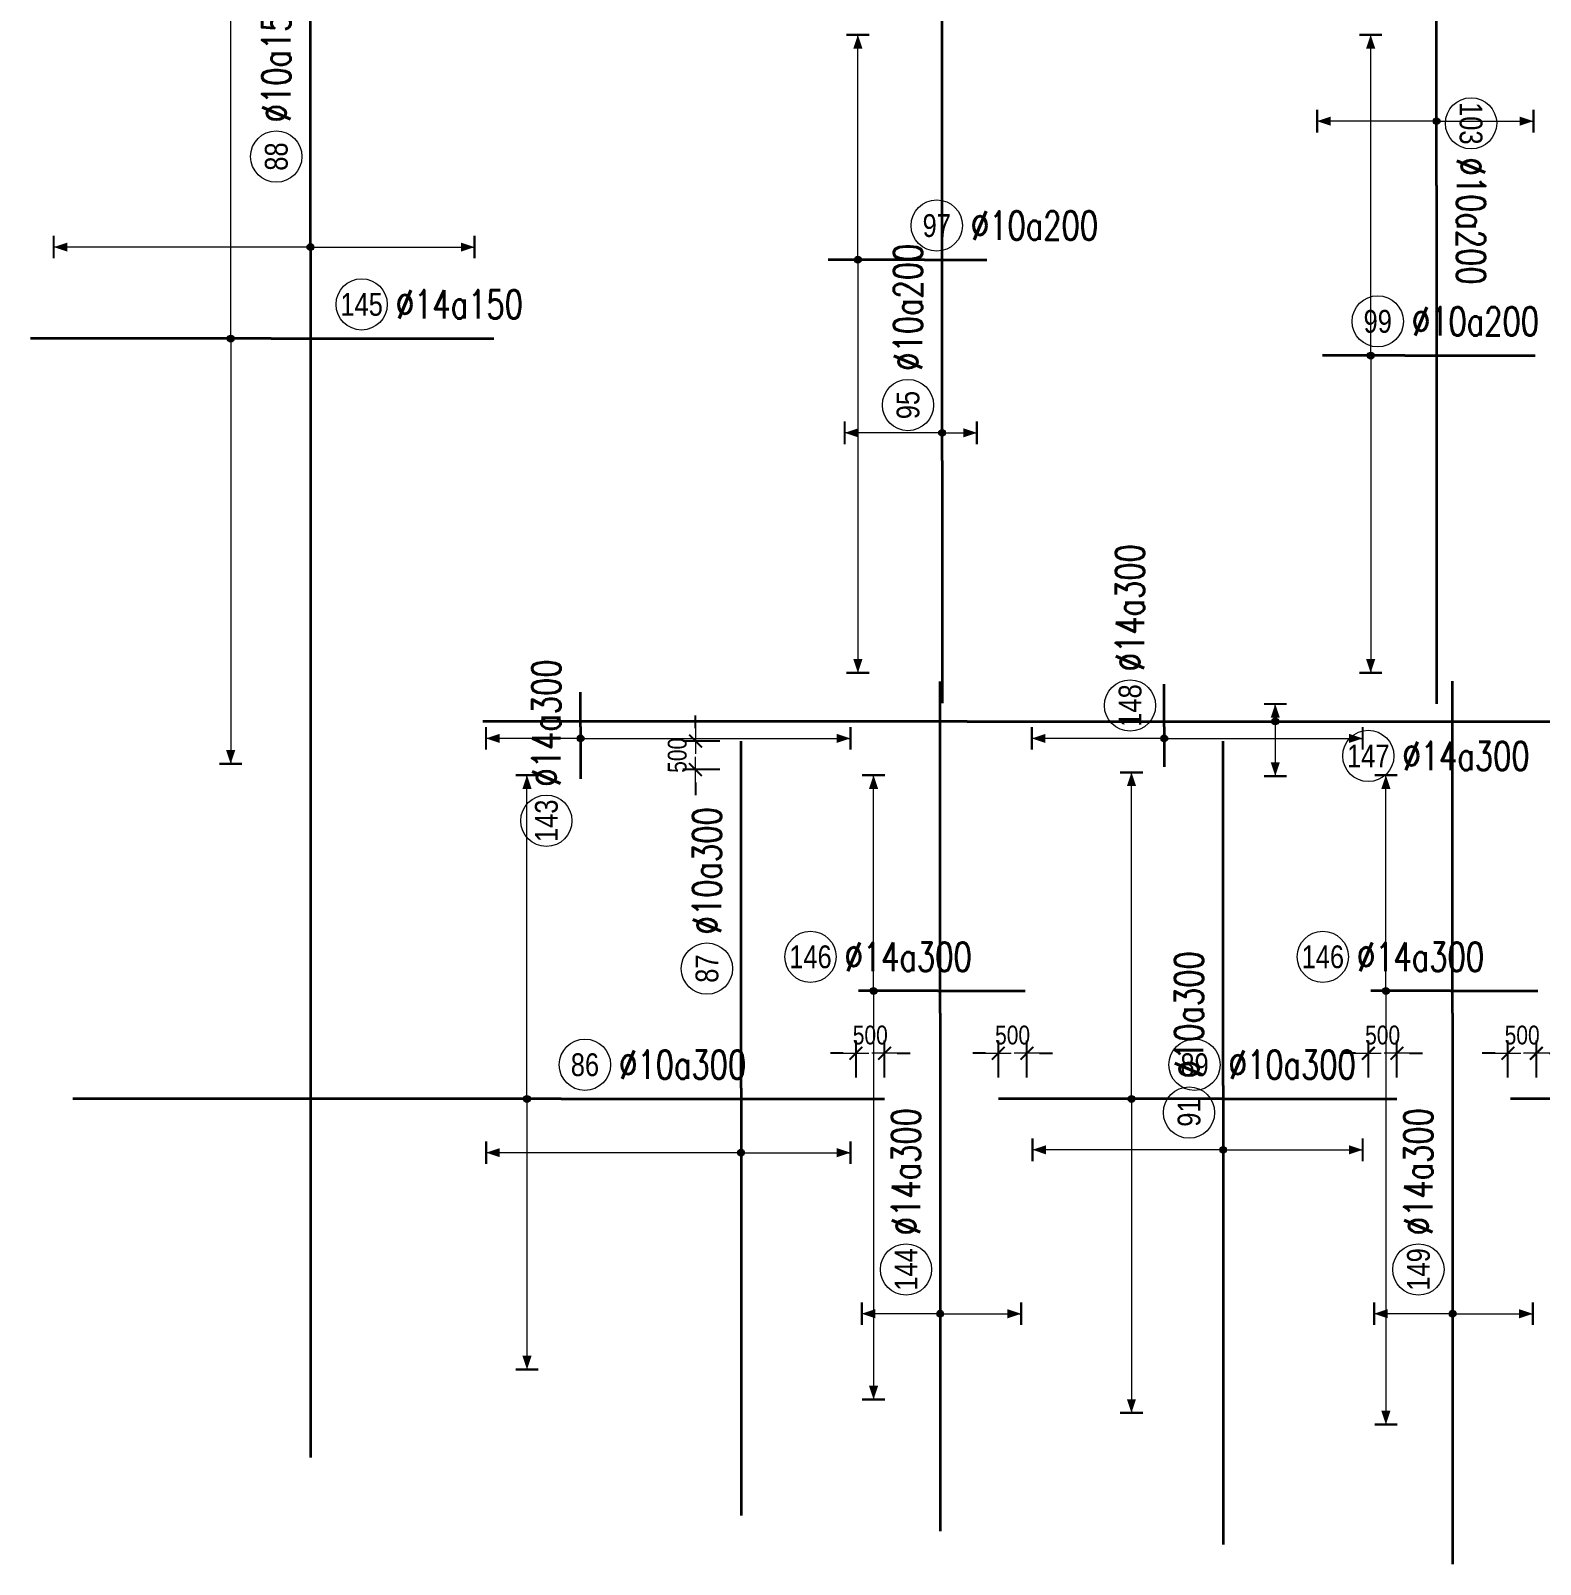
# Model space of a CAD drawing. Header units: millimetres. Extents: x -24156 to 1128921, y -12387 to 212709.
# Drawn here: x 279702 to 306220, y 36743 to 63675 of the extents above; entities that cross this region are included whole.
import ezdxf
from ezdxf.enums import TextEntityAlignment as Align

# ---------------------------------------------------------------- set-up
doc = ezdxf.new("R2010")
doc.units = ezdxf.units.MM
doc.header["$MEASUREMENT"] = 0
doc.header["$PDMODE"] = 3
for name, color, linetype, lineweight in [('NDC_S_DIM', 1, 'Continuous', 9), ('NDC_S_REBAR', 4, 'Continuous', 35), ('NDC_S_VN TEXT', 7, 'Continuous', 20)]:
    doc.layers.add(name, color=color, linetype=linetype, lineweight=lineweight)
doc.styles.add('ARIAL', font='arial.ttf', dxfattribs={"width": 0.8})
doc.styles.add('NDC_ROMANS', font='romans.shx', dxfattribs={"width": 0.8})
doc.dimstyles.new('NDC_dim_150', dxfattribs={"dimscale": 150, "dimtxt": 2.2, "dimasz": 1.5, "dimexe": 1.5, "dimexo": 2.5, "dimgap": 1, "dimtad": 1, "dimdec": 0, "dimzin": 0, "dimdsep": 46, "dimtxsty": 'ARIAL', "dimblk": 'DIMMARK', "dimcen": 0.09, "dimdle": 1.2, "dimclrd": 1, "dimclre": 1, "dimclrt": 3, "dimadec": 0, "dimazin": 0, "dimtfac": 1, "dimtdec": 0, "dimtix": 1, "dimtofl": 0, "dimtmove": 0, "dimatfit": 3, "dimfxl": 4, "dimfxlon": 1, "dimtolj": 1, "dimtzin": 0, "dimarcsym": 0})

# ---------------------------------------------------------------- blocks, each defined once
blk = doc.blocks.new('DIMMARK')
at = {"layer": 'NDC_S_DIM', "color": 1}
blk.add_line((-1.5, 0), (1, 0), dxfattribs=at)
at = {"layer": 'NDC_S_DIM', "color": 2, "const_width": 0.15}
blk.add_lwpolyline([(-0.5, -0.5), (0.5, 0.5)], dxfattribs=at)
blk = doc.blocks.new('*D434')
at = {"layer": 'Defpoints', "color": 0, "transparency": 16777216}
for p in [(306151, 45718), (305651, 44917), (306151, 44917)]:
    blk.add_point(p, dxfattribs=at)
at = {"layer": 'NDC_S_DIM', "color": 1, "lineweight": -2, "transparency": 16777216}
for p, q in [((305651, 45292), (305651, 45943)), ((306151, 45292), (306151, 45943)), ((305426, 45718), (305201, 45718)), ((306376, 45718), (306601, 45718))]:
    blk.add_line(p, q, dxfattribs=at)
at = {"layer": 'NDC_S_DIM', "color": 1, "lineweight": -2, "transparency": 16777216, "xscale": 225, "yscale": 225, "zscale": 225}
blk.add_blockref('DIMMARK', (305651, 45718), dxfattribs=at)
at = {"layer": 'NDC_S_DIM', "color": 1, "lineweight": -2, "transparency": 16777216, "xscale": 225, "yscale": 225, "zscale": 225, "rotation": 180}
blk.add_blockref('DIMMARK', (306151, 45718), dxfattribs=at)
at = {"layer": 'NDC_S_DIM', "color": 3, "transparency": 16777216, "insert": (305901, 46036), "char_height": 330, "attachment_point": 5, "style": 'ARIAL'}
blk.add_mtext('\\A1;500', dxfattribs=at)
blk = doc.blocks.new('*D435')
at = {"layer": 'Defpoints', "color": 0, "transparency": 16777216}
for p in [(303200, 45718), (303200, 44917), (303700, 44917)]:
    blk.add_point(p, dxfattribs=at)
at = {"layer": 'NDC_S_DIM', "color": 1, "lineweight": -2, "transparency": 16777216}
for p, q in [((303200, 45292), (303200, 45943)), ((303700, 45292), (303700, 45943)), ((302975, 45718), (302750, 45718)), ((303925, 45718), (304150, 45718))]:
    blk.add_line(p, q, dxfattribs=at)
at = {"layer": 'NDC_S_DIM', "color": 1, "lineweight": -2, "transparency": 16777216, "xscale": 225, "yscale": 225, "zscale": 225}
blk.add_blockref('DIMMARK', (303200, 45718), dxfattribs=at)
at = {"layer": 'NDC_S_DIM', "color": 1, "lineweight": -2, "transparency": 16777216, "xscale": 225, "yscale": 225, "zscale": 225, "rotation": 180}
blk.add_blockref('DIMMARK', (303700, 45718), dxfattribs=at)
at = {"layer": 'NDC_S_DIM', "color": 3, "transparency": 16777216, "insert": (303450, 46036), "char_height": 330, "attachment_point": 5, "style": 'ARIAL'}
blk.add_mtext('\\A1;500', dxfattribs=at)
blk = doc.blocks.new('*D436')
at = {"layer": 'Defpoints', "color": 0, "transparency": 16777216}
for p in [(297200, 45718), (296700, 44917), (297200, 44917)]:
    blk.add_point(p, dxfattribs=at)
at = {"layer": 'NDC_S_DIM', "color": 1, "lineweight": -2, "transparency": 16777216}
for p, q in [((296700, 45292), (296700, 45943)), ((297200, 45292), (297200, 45943)), ((296475, 45718), (296250, 45718)), ((297425, 45718), (297650, 45718))]:
    blk.add_line(p, q, dxfattribs=at)
at = {"layer": 'NDC_S_DIM', "color": 1, "lineweight": -2, "transparency": 16777216, "xscale": 225, "yscale": 225, "zscale": 225}
blk.add_blockref('DIMMARK', (296700, 45718), dxfattribs=at)
at = {"layer": 'NDC_S_DIM', "color": 1, "lineweight": -2, "transparency": 16777216, "xscale": 225, "yscale": 225, "zscale": 225, "rotation": 180}
blk.add_blockref('DIMMARK', (297200, 45718), dxfattribs=at)
at = {"layer": 'NDC_S_DIM', "color": 3, "transparency": 16777216, "insert": (296950, 46036), "char_height": 330, "attachment_point": 5, "style": 'ARIAL'}
blk.add_mtext('\\A1;500', dxfattribs=at)
blk = doc.blocks.new('*D437')
at = {"layer": 'Defpoints', "color": 0, "transparency": 16777216}
for p in [(294200, 45718), (294200, 44917), (294700, 44917)]:
    blk.add_point(p, dxfattribs=at)
at = {"layer": 'NDC_S_DIM', "color": 1, "lineweight": -2, "transparency": 16777216}
for p, q in [((294200, 45292), (294200, 45943)), ((294700, 45292), (294700, 45943)), ((293975, 45718), (293750, 45718)), ((294925, 45718), (295150, 45718))]:
    blk.add_line(p, q, dxfattribs=at)
at = {"layer": 'NDC_S_DIM', "color": 1, "lineweight": -2, "transparency": 16777216, "xscale": 225, "yscale": 225, "zscale": 225}
blk.add_blockref('DIMMARK', (294200, 45718), dxfattribs=at)
at = {"layer": 'NDC_S_DIM', "color": 1, "lineweight": -2, "transparency": 16777216, "xscale": 225, "yscale": 225, "zscale": 225, "rotation": 180}
blk.add_blockref('DIMMARK', (294700, 45718), dxfattribs=at)
at = {"layer": 'NDC_S_DIM', "color": 3, "transparency": 16777216, "insert": (294450, 46036), "char_height": 330, "attachment_point": 5, "style": 'ARIAL'}
blk.add_mtext('\\A1;500', dxfattribs=at)
blk = doc.blocks.new('*D442')
at = {"layer": 'Defpoints', "color": 0, "transparency": 16777216}
for p in [(292181, 51200), (291380, 50700), (292181, 50700)]:
    blk.add_point(p, dxfattribs=at)
at = {"layer": 'NDC_S_DIM', "color": 1, "lineweight": -2, "transparency": 16777216}
for p, q in [((291380, 51425), (291380, 51650)), ((291806, 51200), (291155, 51200)), ((291806, 50700), (291155, 50700)), ((291380, 50475), (291380, 50250))]:
    blk.add_line(p, q, dxfattribs=at)
at = {"layer": 'NDC_S_DIM', "color": 1, "lineweight": -2, "transparency": 16777216, "xscale": 225, "yscale": 225, "zscale": 225}
for p, rotation in [((291380, 51200), 270), ((291380, 50700), 90)]:
    blk.add_blockref('DIMMARK', p, dxfattribs=dict(at, rotation=rotation))
at = {"layer": 'NDC_S_DIM', "color": 3, "transparency": 16777216, "insert": (291061, 50950), "char_height": 330, "attachment_point": 5, "rotation": 90, "style": 'ARIAL'}
blk.add_mtext('\\A1;500', dxfattribs=at)
blk = doc.blocks.new('*U491')
h = blk.add_hatch(color=6)
edge = h.paths.add_edge_path()
edge.add_arc((-2.99, 0), 0.3, 0, 360)
at = {"layer": 'NDC_S_DIM', "color": 8}
for q in [(-2.99, 28.42), (-2.99, -23.75)]:
    blk.add_line((-2.99, 0), q, dxfattribs=at)
for points in [[(-3.99, 28.42, 0.2, 0.2, 0), (-1.99, 28.42, 0, 0, 0)], [(-3.99, -23.75, 0.2, 0.2, 0), (-1.99, -23.75, 0, 0, 0)]]:
    blk.add_lwpolyline(points, format="xyseb", dxfattribs=at)
at = {"layer": 'NDC_S_DIM'}
blk.add_circle((2.1, 3), 2.25, dxfattribs=at)
at = {"layer": 'NDC_S_DIM', "color": 6}
blk.add_circle((-2.99, 0), 0.3, dxfattribs=at)
at = {"layer": 'NDC_S_DIM', "color": 8}
for points in [[(-3.39, 27.22), (-2.99, 28.42), (-2.59, 27.22)], [(-3.39, -22.55), (-2.99, -23.75), (-2.59, -22.55)]]:
    blk.add_solid(points, dxfattribs=at)
at = {"layer": 'NDC_S_REBAR'}
for p, q in [((0, 0), (-42.89, 0)), ((-42.89, 0), (-42.89, 0)), ((0, 0), (28.41, 0)), ((28.41, 0), (28.41, 0)), ((28.41, 0), (28.41, 0)), ((-42.89, 0), (-42.89, 0))]:
    blk.add_line(p, q, dxfattribs=at)
at = {"layer": 'NDC_S_VN TEXT', "color": 3, "style": 'NDC_ROMANS', "width": 0.75}
blk.add_attdef('DKT', (5.1, 1.75), '', height=2.5, dxfattribs=at)
at = {"layer": 'NDC_S_VN TEXT', "style": 'ARIAL', "width": 0.8}
blk.add_attdef('KHT', text='', height=2, dxfattribs=at).set_placement((2.1, 3), align=Align.MIDDLE_CENTER)
blk = doc.blocks.new('*U490')
h = blk.add_hatch(color=6)
edge = h.paths.add_edge_path()
edge.add_arc((-7.93, 0), 0.3, 0, 360)
at = {"layer": 'NDC_S_DIM', "color": 8}
for q in [(-7.93, 28.67), (-7.93, -27.57)]:
    blk.add_line((-7.93, 0), q, dxfattribs=at)
for points in [[(-8.93, 28.67, 0.2, 0.2, 0), (-6.93, 28.67, 0, 0, 0)], [(-8.93, -27.57, 0.2, 0.2, 0), (-6.93, -27.57, 0, 0, 0)]]:
    blk.add_lwpolyline(points, format="xyseb", dxfattribs=at)
at = {"layer": 'NDC_S_DIM'}
blk.add_circle((-2.39, 3), 2.25, dxfattribs=at)
at = {"layer": 'NDC_S_DIM', "color": 6}
blk.add_circle((-7.93, 0), 0.3, dxfattribs=at)
at = {"layer": 'NDC_S_DIM', "color": 8}
for points in [[(-8.33, 27.47), (-7.93, 28.67), (-7.53, 27.47)], [(-8.33, -26.37), (-7.93, -27.57), (-7.53, -26.37)]]:
    blk.add_solid(points, dxfattribs=at)
at = {"layer": 'NDC_S_REBAR'}
for p, q in [((0, 0), (-19.62, 0)), ((-19.62, 0), (-19.62, 0)), ((0, 0), (15.38, 0)), ((15.38, 0), (15.38, 0)), ((15.38, 0), (15.38, 0)), ((-19.62, 0), (-19.62, 0))]:
    blk.add_line(p, q, dxfattribs=at)
at = {"layer": 'NDC_S_VN TEXT', "color": 3, "style": 'NDC_ROMANS', "width": 0.75}
blk.add_attdef('DKT', (0.61, 1.75), '', height=2.5, dxfattribs=at)
at = {"layer": 'NDC_S_VN TEXT', "style": 'ARIAL', "width": 0.8}
blk.add_attdef('KHT', text='', height=2, dxfattribs=at).set_placement((-2.39, 3), align=Align.MIDDLE_CENTER)
blk = doc.blocks.new('*U489')
h = blk.add_hatch(color=6)
edge = h.paths.add_edge_path()
edge.add_arc((-7.93, 0), 0.3, 0, 360)
at = {"layer": 'NDC_S_DIM', "color": 8}
for q in [(-7.93, 28.42), (-7.93, -28.83)]:
    blk.add_line((-7.93, 0), q, dxfattribs=at)
for points in [[(-8.93, 28.42, 0.2, 0.2, 0), (-6.93, 28.42, 0, 0, 0)], [(-8.93, -28.83, 0.2, 0.2, 0), (-6.93, -28.83, 0, 0, 0)]]:
    blk.add_lwpolyline(points, format="xyseb", dxfattribs=at)
at = {"layer": 'NDC_S_DIM'}
blk.add_circle((-2.39, 3), 2.25, dxfattribs=at)
at = {"layer": 'NDC_S_DIM', "color": 6}
blk.add_circle((-7.93, 0), 0.3, dxfattribs=at)
at = {"layer": 'NDC_S_DIM', "color": 8}
for points in [[(-8.33, 27.22), (-7.93, 28.42), (-7.53, 27.22)], [(-8.33, -27.63), (-7.93, -28.83), (-7.53, -27.63)]]:
    blk.add_solid(points, dxfattribs=at)
at = {"layer": 'NDC_S_REBAR'}
for p, q in [((0, 0), (-19.38, 0)), ((-19.38, 0), (-19.38, 0)), ((0, 0), (15.63, 0)), ((15.63, 0), (15.63, 0)), ((15.63, 0), (15.63, 0)), ((-19.38, 0), (-19.38, 0))]:
    blk.add_line(p, q, dxfattribs=at)
at = {"layer": 'NDC_S_VN TEXT', "color": 3, "style": 'NDC_ROMANS', "width": 0.75}
blk.add_attdef('DKT', (0.61, 1.75), '', height=2.5, dxfattribs=at)
at = {"layer": 'NDC_S_VN TEXT', "style": 'ARIAL', "width": 0.8}
blk.add_attdef('KHT', text='', height=2, dxfattribs=at).set_placement((-2.39, 3), align=Align.MIDDLE_CENTER)
blk = doc.blocks.new('*U487')
h = blk.add_hatch(color=6)
edge = h.paths.add_edge_path()
edge.add_arc((-3.55, 0), 0.3, 0, 360)
at = {"layer": 'NDC_S_DIM', "color": 8}
for q in [(-3.55, 34.66), (-3.55, -37.34)]:
    blk.add_line((-3.55, 0), q, dxfattribs=at)
for points in [[(-4.55, 34.66, 0.2, 0.2, 0), (-2.55, 34.66, 0, 0, 0)], [(-4.55, -37.34, 0.2, 0.2, 0), (-2.55, -37.34, 0, 0, 0)]]:
    blk.add_lwpolyline(points, format="xyseb", dxfattribs=at)
at = {"layer": 'NDC_S_DIM'}
blk.add_circle((7.95, 3), 2.25, dxfattribs=at)
at = {"layer": 'NDC_S_DIM', "color": 6}
blk.add_circle((-3.55, 0), 0.3, dxfattribs=at)
at = {"layer": 'NDC_S_DIM', "color": 8}
for points in [[(-3.95, 33.46), (-3.55, 34.66), (-3.15, 33.46)], [(-3.95, -36.14), (-3.55, -37.34), (-3.15, -36.14)]]:
    blk.add_solid(points, dxfattribs=at)
at = {"layer": 'NDC_S_REBAR'}
for p, q in [((0, 0), (-20.04, 0)), ((-20.04, 0), (-20.04, 0)), ((0, 0), (19.55, 0)), ((19.55, 0), (19.55, 0)), ((19.55, 0), (19.55, 0)), ((-20.04, 0), (-21.12, 0))]:
    blk.add_line(p, q, dxfattribs=at)
at = {"layer": 'NDC_S_VN TEXT', "color": 3, "style": 'NDC_ROMANS', "width": 0.75}
blk.add_attdef('DKT', (10.95, 1.75), '', height=2.5, dxfattribs=at)
at = {"layer": 'NDC_S_VN TEXT', "style": 'ARIAL', "width": 0.8}
blk.add_attdef('KHT', text='', height=2, dxfattribs=at).set_placement((7.95, 3), align=Align.MIDDLE_CENTER)
blk = doc.blocks.new('*U484')
h = blk.add_hatch(color=6)
edge = h.paths.add_edge_path()
edge.add_arc((0, 0), 0.3, 0, 360)
at = {"layer": 'NDC_S_DIM', "color": 8}
for q in [(0, 22.55), (0, -14.42)]:
    blk.add_line((0, 0), q, dxfattribs=at)
for points in [[(-1, 22.55, 0.2, 0.2, 0), (1, 22.55, 0, 0, 0)], [(-1, -14.42, 0.2, 0.2, 0), (1, -14.42, 0, 0, 0)]]:
    blk.add_lwpolyline(points, format="xyseb", dxfattribs=at)
at = {"layer": 'NDC_S_DIM'}
blk.add_circle((7.95, 3), 2.25, dxfattribs=at)
at = {"layer": 'NDC_S_DIM', "color": 6}
blk.add_circle((0, 0), 0.3, dxfattribs=at)
at = {"layer": 'NDC_S_DIM', "color": 8}
for points in [[(-0.4, 21.35), (0, 22.55), (0.4, 21.35)], [(-0.4, -13.22), (0, -14.42), (0.4, -13.22)]]:
    blk.add_solid(points, dxfattribs=at)
at = {"layer": 'NDC_S_REBAR'}
for p, q in [((0, 0), (-106.29, 0)), ((-106.29, 0), (-106.29, 0)), ((0, 0), (87.73, 0)), ((87.73, 0), (87.73, 0)), ((87.73, 0), (87.73, 0)), ((-106.29, 0), (-106.29, 0))]:
    blk.add_line(p, q, dxfattribs=at)
at = {"layer": 'NDC_S_VN TEXT', "color": 3, "style": 'NDC_ROMANS', "width": 0.75}
blk.add_attdef('DKT', (10.95, 1.75), '', height=2.5, dxfattribs=at)
at = {"layer": 'NDC_S_VN TEXT', "style": 'ARIAL', "width": 0.8}
blk.add_attdef('KHT', text='', height=2, dxfattribs=at).set_placement((7.95, 3), align=Align.MIDDLE_CENTER)
blk = doc.blocks.new('*U481')
h = blk.add_hatch(color=6)
edge = h.paths.add_edge_path()
edge.add_arc((-5.66, 0), 0.3, 0, 360)
at = {"layer": 'NDC_S_DIM', "color": 8}
for q in [(-5.66, 22.4), (-5.66, -9.6)]:
    blk.add_line((-5.66, 0), q, dxfattribs=at)
for points in [[(-6.66, 22.4, 0.2, 0.2, 0), (-4.66, 22.4, 0, 0, 0)], [(-6.66, -9.6, 0.2, 0.2, 0), (-4.66, -9.6, 0, 0, 0)]]:
    blk.add_lwpolyline(points, format="xyseb", dxfattribs=at)
at = {"layer": 'NDC_S_DIM'}
blk.add_circle((10.5, 3), 2.25, dxfattribs=at)
at = {"layer": 'NDC_S_DIM', "color": 6}
blk.add_circle((-5.66, 0), 0.3, dxfattribs=at)
at = {"layer": 'NDC_S_DIM', "color": 8}
for points in [[(-6.06, 21.2), (-5.66, 22.4), (-5.26, 21.2)], [(-6.06, -8.4), (-5.66, -9.6), (-5.26, -8.4)]]:
    blk.add_solid(points, dxfattribs=at)
at = {"layer": 'NDC_S_REBAR'}
for p, q in [((0, 0), (-37.53, 0)), ((-37.53, 0), (-37.53, 0)), ((0, 0), (30.48, 0)), ((30.48, 0), (30.48, 0)), ((30.48, 0), (30.48, 0)), ((-37.53, 0), (-37.53, 0))]:
    blk.add_line(p, q, dxfattribs=at)
at = {"layer": 'NDC_S_VN TEXT', "color": 3, "style": 'NDC_ROMANS', "width": 0.75}
blk.add_attdef('DKT', (13.5, 1.75), '', height=2.5, dxfattribs=at)
at = {"layer": 'NDC_S_VN TEXT', "style": 'ARIAL', "width": 0.8}
blk.add_attdef('KHT', text='', height=2, dxfattribs=at).set_placement((10.5, 3), align=Align.MIDDLE_CENTER)
blk = doc.blocks.new('*U480')
h = blk.add_hatch(color=6)
edge = h.paths.add_edge_path()
edge.add_arc((-5.66, 0), 0.3, 0, 360)
at = {"layer": 'NDC_S_DIM', "color": 8}
for q in [(-5.66, 16.75), (-5.66, -12.25)]:
    blk.add_line((-5.66, 0), q, dxfattribs=at)
for points in [[(-6.66, 16.75, 0.2, 0.2, 0), (-4.66, 16.75, 0, 0, 0)], [(-6.66, -12.25, 0.2, 0.2, 0), (-4.66, -12.25, 0, 0, 0)]]:
    blk.add_lwpolyline(points, format="xyseb", dxfattribs=at)
at = {"layer": 'NDC_S_DIM'}
blk.add_circle((-2.39, 3), 2.25, dxfattribs=at)
at = {"layer": 'NDC_S_DIM', "color": 6}
blk.add_circle((-5.66, 0), 0.3, dxfattribs=at)
at = {"layer": 'NDC_S_DIM', "color": 8}
for points in [[(-6.06, 15.55), (-5.66, 16.75), (-5.26, 15.55)], [(-6.06, -11.05), (-5.66, -12.25), (-5.26, -11.05)]]:
    blk.add_solid(points, dxfattribs=at)
at = {"layer": 'NDC_S_REBAR'}
for p, q in [((0, 0), (-40.3, 0)), ((-40.3, 0), (-40.3, 0)), ((0, 0), (30.23, 0)), ((30.23, 0), (30.23, 0)), ((30.23, 0), (30.23, 0)), ((-40.3, 0), (-40.3, 0))]:
    blk.add_line(p, q, dxfattribs=at)
at = {"layer": 'NDC_S_VN TEXT', "color": 3, "style": 'NDC_ROMANS', "width": 0.75}
blk.add_attdef('DKT', (0.61, 1.75), '', height=2.5, dxfattribs=at)
at = {"layer": 'NDC_S_VN TEXT', "style": 'ARIAL', "width": 0.8}
blk.add_attdef('KHT', text='', height=2, dxfattribs=at).set_placement((-2.39, 3), align=Align.MIDDLE_CENTER)
blk = doc.blocks.new('*U474')
h = blk.add_hatch(color=6)
edge = h.paths.add_edge_path()
edge.add_arc((-26.39, 0), 0.3, 0, 360)
at = {"layer": 'NDC_S_DIM', "color": 8}
for q in [(-26.39, 6.89), (-26.39, -7.11)]:
    blk.add_line((-26.39, 0), q, dxfattribs=at)
for points in [[(-27.39, 6.89, 0.2, 0.2, 0), (-25.39, 6.89, 0, 0, 0)], [(-27.39, -7.11, 0.2, 0.2, 0), (-25.39, -7.11, 0, 0, 0)]]:
    blk.add_lwpolyline(points, format="xyseb", dxfattribs=at)
at = {"layer": 'NDC_S_DIM'}
blk.add_circle((-22.5, 3), 2.25, dxfattribs=at)
at = {"layer": 'NDC_S_DIM', "color": 6}
blk.add_circle((-26.39, 0), 0.3, dxfattribs=at)
at = {"layer": 'NDC_S_DIM', "color": 8}
for points in [[(-26.79, 5.69), (-26.39, 6.89), (-25.99, 5.69)], [(-26.79, -5.91), (-26.39, -7.11), (-25.99, -5.91)]]:
    blk.add_solid(points, dxfattribs=at)
at = {"layer": 'NDC_S_REBAR'}
for p, q in [((0, 0), (-45.48, 0)), ((-45.48, 0), (-45.48, 0)), ((0, 0), (29.12, 0)), ((29.12, 0), (29.12, 0)), ((29.12, 0), (29.12, 0)), ((-45.48, 0), (-45.48, 0))]:
    blk.add_line(p, q, dxfattribs=at)
at = {"layer": 'NDC_S_VN TEXT', "color": 3, "style": 'NDC_ROMANS', "width": 0.75}
blk.add_attdef('DKT', (-19.5, 1.75), '', height=2.5, dxfattribs=at)
at = {"layer": 'NDC_S_VN TEXT', "style": 'ARIAL', "width": 0.8}
blk.add_attdef('KHT', text='', height=2, dxfattribs=at).set_placement((-22.5, 3), align=Align.MIDDLE_CENTER)
blk = doc.blocks.new('*U473')
h = blk.add_hatch(color=6)
edge = h.paths.add_edge_path()
edge.add_arc((-26.39, 0), 0.3, 0, 360)
at = {"layer": 'NDC_S_DIM', "color": 8}
for q in [(-26.39, 6.89), (-26.39, -7.05)]:
    blk.add_line((-26.39, 0), q, dxfattribs=at)
for points in [[(-27.39, 6.89, 0.2, 0.2, 0), (-25.39, 6.89, 0, 0, 0)], [(-27.39, -7.05, 0.2, 0.2, 0), (-25.39, -7.05, 0, 0, 0)]]:
    blk.add_lwpolyline(points, format="xyseb", dxfattribs=at)
at = {"layer": 'NDC_S_DIM'}
blk.add_circle((-22.5, 3), 2.25, dxfattribs=at)
at = {"layer": 'NDC_S_DIM', "color": 6}
blk.add_circle((-26.39, 0), 0.3, dxfattribs=at)
at = {"layer": 'NDC_S_DIM', "color": 8}
for points in [[(-26.79, 5.69), (-26.39, 6.89), (-25.99, 5.69)], [(-26.79, -5.85), (-26.39, -7.05), (-25.99, -5.85)]]:
    blk.add_solid(points, dxfattribs=at)
at = {"layer": 'NDC_S_REBAR'}
for p, q in [((0, 0), (-48.39, 0)), ((-48.39, 0), (-48.39, 0)), ((0, 0), (29.16, 0)), ((29.16, 0), (29.16, 0)), ((29.16, 0), (29.16, 0)), ((-48.39, 0), (-48.39, 0))]:
    blk.add_line(p, q, dxfattribs=at)
at = {"layer": 'NDC_S_VN TEXT', "color": 3, "style": 'NDC_ROMANS', "width": 0.75}
blk.add_attdef('DKT', (-19.5, 1.75), '', height=2.5, dxfattribs=at)
at = {"layer": 'NDC_S_VN TEXT', "style": 'ARIAL', "width": 0.8}
blk.add_attdef('KHT', text='', height=2, dxfattribs=at).set_placement((-22.5, 3), align=Align.MIDDLE_CENTER)
blk = doc.blocks.new('*U464')
h = blk.add_hatch(color=6)
edge = h.paths.add_edge_path()
edge.add_arc((-1.02, 0), 0.3, 0, 360)
at = {"layer": 'NDC_S_DIM', "color": 8}
for q in [(-1.02, 8.3), (-1.02, -23.7)]:
    blk.add_line((-1.02, 0), q, dxfattribs=at)
for points in [[(-2.02, 8.3, 0.2, 0.2, 0), (-0.02, 8.3, 0, 0, 0)], [(-2.02, -23.7, 0.2, 0.2, 0), (-0.02, -23.7, 0, 0, 0)]]:
    blk.add_lwpolyline(points, format="xyseb", dxfattribs=at)
at = {"layer": 'NDC_S_DIM'}
blk.add_circle((-8.25, 3), 2.25, dxfattribs=at)
at = {"layer": 'NDC_S_DIM', "color": 6}
blk.add_circle((-1.02, 0), 0.3, dxfattribs=at)
at = {"layer": 'NDC_S_DIM', "color": 8}
for points in [[(-1.42, 7.1), (-1.02, 8.3), (-0.62, 7.1)], [(-1.42, -22.5), (-1.02, -23.7), (-0.62, -22.5)]]:
    blk.add_solid(points, dxfattribs=at)
at = {"layer": 'NDC_S_REBAR'}
for p, q in [((0, 0), (-4.57, 0)), ((-4.57, 0), (-4.57, 0)), ((0, 0), (3.04, 0)), ((3.04, 0), (3.04, 0)), ((3.04, 0), (3.04, 0)), ((-4.57, 0), (-4.57, 0))]:
    blk.add_line(p, q, dxfattribs=at)
at = {"layer": 'NDC_S_VN TEXT', "color": 3, "style": 'NDC_ROMANS', "width": 0.75}
blk.add_attdef('DKT', (-5.25, 1.75), '', height=2.5, dxfattribs=at)
at = {"layer": 'NDC_S_VN TEXT', "style": 'ARIAL', "width": 0.8}
blk.add_attdef('KHT', text='', height=2, dxfattribs=at).set_placement((-8.25, 3), align=Align.MIDDLE_CENTER)
blk = doc.blocks.new('*U501')
h = blk.add_hatch(color=6)
edge = h.paths.add_edge_path()
edge.add_arc((-1.02, 0), 0.3, 0, 360)
at = {"layer": 'NDC_S_DIM', "color": 8}
for q in [(-1.02, 11.63), (-1.02, -17.43)]:
    blk.add_line((-1.02, 0), q, dxfattribs=at)
for points in [[(-2.02, 11.63, 0.2, 0.2, 0), (-0.02, 11.63, 0, 0, 0)], [(-2.02, -17.43, 0.2, 0.2, 0), (-0.02, -17.43, 0, 0, 0)]]:
    blk.add_lwpolyline(points, format="xyseb", dxfattribs=at)
at = {"layer": 'NDC_S_DIM'}
blk.add_circle((1.87, 3), 2.25, dxfattribs=at)
at = {"layer": 'NDC_S_DIM', "color": 6}
blk.add_circle((-1.02, 0), 0.3, dxfattribs=at)
at = {"layer": 'NDC_S_DIM', "color": 8}
for points in [[(-1.42, 10.43), (-1.02, 11.63), (-0.62, 10.43)], [(-1.42, -16.23), (-1.02, -17.43), (-0.62, -16.23)]]:
    blk.add_solid(points, dxfattribs=at)
at = {"layer": 'NDC_S_REBAR'}
for p, q in [((0, 0), (-3.5, 0)), ((-3.5, 0), (-3.5, 0)), ((0, 0), (3.75, 0)), ((3.75, 0), (3.75, 0)), ((3.75, 0), (3.75, 0)), ((-3.5, 0), (-3.5, 0))]:
    blk.add_line(p, q, dxfattribs=at)
at = {"layer": 'NDC_S_VN TEXT', "color": 3, "style": 'NDC_ROMANS', "width": 0.75}
blk.add_attdef('DKT', (4.87, 1.75), '', height=2.5, dxfattribs=at)
at = {"layer": 'NDC_S_VN TEXT', "style": 'ARIAL', "width": 0.8}
blk.add_attdef('KHT', text='', height=2, dxfattribs=at).set_placement((1.87, 3), align=Align.MIDDLE_CENTER)
blk = doc.blocks.new('*U463')
h = blk.add_hatch(color=6)
edge = h.paths.add_edge_path()
edge.add_arc((27.07, 0), 0.3, 0, 360)
at = {"layer": 'NDC_S_DIM', "color": 8}
for q in [(27.07, 1.53), (27.07, -4.8)]:
    blk.add_line((27.07, 0), q, dxfattribs=at)
for points in [[(26.07, 1.53, 0.2, 0.2, 0), (28.07, 1.53, 0, 0, 0)], [(26.07, -4.8, 0.2, 0.2, 0), (28.07, -4.8, 0, 0, 0)]]:
    blk.add_lwpolyline(points, format="xyseb", dxfattribs=at)
at = {"layer": 'NDC_S_DIM', "color": 6}
blk.add_circle((27.07, 0), 0.3, dxfattribs=at)
at = {"layer": 'NDC_S_DIM'}
blk.add_circle((35.24, -3.03), 2.25, dxfattribs=at)
at = {"layer": 'NDC_S_DIM', "color": 8}
for points in [[(26.67, 0.33), (27.07, 1.53), (27.47, 0.33)], [(26.67, -3.6), (27.07, -4.8), (27.47, -3.6)]]:
    blk.add_solid(points, dxfattribs=at)
at = {"layer": 'NDC_S_REBAR'}
for p, q in [((0, 0), (-42.52, 0)), ((-42.52, 0), (-42.52, 0)), ((0, 0), (189.1, 0)), ((-42.52, 0), (-42.52, 0))]:
    blk.add_line(p, q, dxfattribs=at)
at = {"layer": 'NDC_S_VN TEXT', "style": 'ARIAL', "width": 0.8}
blk.add_attdef('KHT', text='', height=2, dxfattribs=at).set_placement((35.24, -3.03), align=Align.MIDDLE_CENTER)
at = {"layer": 'NDC_S_VN TEXT', "color": 3, "style": 'NDC_ROMANS', "width": 0.75}
blk.add_attdef('DKT', (38.24, -4.28), '', height=2.5, dxfattribs=at)
blk = doc.blocks.new('*U462')
h = blk.add_hatch(color=6)
edge = h.paths.add_edge_path()
edge.add_arc((-3.01, 0), 0.3, 0, 360)
at = {"layer": 'NDC_S_DIM', "color": 8}
for q in [(-3.01, 28.15), (-3.01, -27.85)]:
    blk.add_line((-3.01, 0), q, dxfattribs=at)
for points in [[(-4.01, 28.15, 0.2, 0.2, 0), (-2.01, 28.15, 0, 0, 0)], [(-4.01, -27.85, 0.2, 0.2, 0), (-2.01, -27.85, 0, 0, 0)]]:
    blk.add_lwpolyline(points, format="xyseb", dxfattribs=at)
at = {"layer": 'NDC_S_DIM'}
blk.add_circle((-2.39, 3), 2.25, dxfattribs=at)
at = {"layer": 'NDC_S_DIM', "color": 6}
blk.add_circle((-3.01, 0), 0.3, dxfattribs=at)
at = {"layer": 'NDC_S_DIM', "color": 8}
for points in [[(-3.41, 26.95), (-3.01, 28.15), (-2.61, 26.95)], [(-3.41, -26.65), (-3.01, -27.85), (-2.61, -26.65)]]:
    blk.add_solid(points, dxfattribs=at)
at = {"layer": 'NDC_S_REBAR'}
for p, q in [((0, 0), (-7.25, 0)), ((-7.25, 0), (-7.25, 0)), ((0, 0), (11.45, 0)), ((11.45, 0), (11.45, 0)), ((11.45, 0), (11.45, 0)), ((-7.25, 0), (-7.25, 0))]:
    blk.add_line(p, q, dxfattribs=at)
at = {"layer": 'NDC_S_VN TEXT', "color": 3, "style": 'NDC_ROMANS', "width": 0.75}
blk.add_attdef('DKT', (0.61, 1.75), '', height=2.5, dxfattribs=at)
at = {"layer": 'NDC_S_VN TEXT', "style": 'ARIAL', "width": 0.8}
blk.add_attdef('KHT', text='', height=2, dxfattribs=at).set_placement((-2.39, 3), align=Align.MIDDLE_CENTER)
blk = doc.blocks.new('*U498')
h = blk.add_hatch(color=6)
edge = h.paths.add_edge_path()
edge.add_arc((-5.66, 0), 0.3, 0, 360)
at = {"layer": 'NDC_S_DIM', "color": 8}
for q in [(-5.66, 8.51), (-5.66, -10.49)]:
    blk.add_line((-5.66, 0), q, dxfattribs=at)
for points in [[(-6.66, 8.51, 0.2, 0.2, 0), (-4.66, 8.51, 0, 0, 0)], [(-6.66, -10.49, 0.2, 0.2, 0), (-4.66, -10.49, 0, 0, 0)]]:
    blk.add_lwpolyline(points, format="xyseb", dxfattribs=at)
at = {"layer": 'NDC_S_DIM'}
blk.add_circle((-5.47, 3.03), 2.25, dxfattribs=at)
at = {"layer": 'NDC_S_DIM', "color": 6}
blk.add_circle((-5.66, 0), 0.3, dxfattribs=at)
at = {"layer": 'NDC_S_DIM', "color": 8}
for points in [[(-6.06, 7.31), (-5.66, 8.51), (-5.26, 7.31)], [(-6.06, -9.29), (-5.66, -10.49), (-5.26, -9.29)]]:
    blk.add_solid(points, dxfattribs=at)
at = {"layer": 'NDC_S_REBAR'}
for p, q in [((0, 0), (-16.08, 0)), ((-16.08, 0), (-16.08, 0)), ((0, 0), (45.49, 0)), ((45.49, 0), (45.49, 0)), ((45.49, 0), (45.49, 0)), ((-16.08, 0), (-16.08, 0))]:
    blk.add_line(p, q, dxfattribs=at)
at = {"layer": 'NDC_S_VN TEXT', "color": 3, "style": 'NDC_ROMANS', "width": 0.75}
blk.add_attdef('DKT', (-2.47, 1.78), '', height=2.5, dxfattribs=at)
at = {"layer": 'NDC_S_VN TEXT', "style": 'ARIAL', "width": 0.8}
blk.add_attdef('KHT', text='', height=2, dxfattribs=at).set_placement((-5.47, 3.03), align=Align.MIDDLE_CENTER)
blk = doc.blocks.new('*U460')
h = blk.add_hatch(color=6)
edge = h.paths.add_edge_path()
edge.add_arc((-5.86, 0), 0.3, 0, 360)
at = {"layer": 'NDC_S_DIM', "color": 8}
for q in [(-5.86, 19.74), (-5.86, -36.27)]:
    blk.add_line((-5.86, 0), q, dxfattribs=at)
for points in [[(-6.86, 19.74, 0.2, 0.2, 0), (-4.86, 19.74, 0, 0, 0)], [(-6.86, -36.27, 0.2, 0.2, 0), (-4.86, -36.27, 0, 0, 0)]]:
    blk.add_lwpolyline(points, format="xyseb", dxfattribs=at)
at = {"layer": 'NDC_S_DIM'}
blk.add_circle((1.07, 3), 2.25, dxfattribs=at)
at = {"layer": 'NDC_S_DIM', "color": 6}
blk.add_circle((-5.86, 0), 0.3, dxfattribs=at)
at = {"layer": 'NDC_S_DIM', "color": 8}
for points in [[(-6.26, 18.54), (-5.86, 19.74), (-5.46, 18.54)], [(-6.26, -35.07), (-5.86, -36.27), (-5.46, -35.07)]]:
    blk.add_solid(points, dxfattribs=at)
at = {"layer": 'NDC_S_REBAR'}
for p, q in [((0, 0), (-8.47, 0)), ((-8.47, 0), (-8.47, 0)), ((0, 0), (5.48, 0)), ((5.48, 0), (5.48, 0)), ((5.48, 0), (5.48, 0)), ((-8.47, 0), (-8.47, 0))]:
    blk.add_line(p, q, dxfattribs=at)
at = {"layer": 'NDC_S_VN TEXT', "color": 3, "style": 'NDC_ROMANS', "width": 0.75}
blk.add_attdef('DKT', (4.07, 1.75), '', height=2.5, dxfattribs=at)
at = {"layer": 'NDC_S_VN TEXT', "style": 'ARIAL', "width": 0.8}
blk.add_attdef('KHT', text='', height=2, dxfattribs=at).set_placement((1.07, 3), align=Align.MIDDLE_CENTER)
blk = doc.blocks.new('*U459')
h = blk.add_hatch(color=6)
edge = h.paths.add_edge_path()
edge.add_arc((2.44, 0), 0.3, 0, 360)
at = {"layer": 'NDC_S_DIM', "color": 8}
for q in [(2.44, 8.56), (2.44, -3.05)]:
    blk.add_line((2.44, 0), q, dxfattribs=at)
for points in [[(1.44, 8.56, 0.2, 0.2, 0), (3.44, 8.56, 0, 0, 0)], [(1.44, -3.05, 0.2, 0.2, 0), (3.44, -3.05, 0, 0, 0)]]:
    blk.add_lwpolyline(points, format="xyseb", dxfattribs=at)
at = {"layer": 'NDC_S_DIM'}
blk.add_circle((4.88, 3), 2.25, dxfattribs=at)
at = {"layer": 'NDC_S_DIM', "color": 6}
blk.add_circle((2.44, 0), 0.3, dxfattribs=at)
at = {"layer": 'NDC_S_DIM', "color": 8}
for points in [[(2.04, 7.36), (2.44, 8.56), (2.84, 7.36)], [(2.04, -1.85), (2.44, -3.05), (2.84, -1.85)]]:
    blk.add_solid(points, dxfattribs=at)
at = {"layer": 'NDC_S_REBAR'}
for p, q in [((0, 0), (-21.3, 0)), ((-21.3, 0), (-21.3, 0)), ((0, 0), (40.13, 0)), ((40.13, 0), (40.13, 0)), ((40.13, 0), (40.13, 0)), ((-21.3, 0), (-21.3, 0))]:
    blk.add_line(p, q, dxfattribs=at)
at = {"layer": 'NDC_S_VN TEXT', "color": 3, "style": 'NDC_ROMANS', "width": 0.75}
blk.add_attdef('DKT', (7.88, 1.75), '', height=2.5, dxfattribs=at)
at = {"layer": 'NDC_S_VN TEXT', "style": 'ARIAL', "width": 0.8}
blk.add_attdef('KHT', text='', height=2, dxfattribs=at).set_placement((4.88, 3), align=Align.MIDDLE_CENTER)
blk = doc.blocks.new('*U453')
h = blk.add_hatch(color=6)
edge = h.paths.add_edge_path()
edge.add_arc((-5.66, 0), 0.3, 0, 360)
at = {"layer": 'NDC_S_DIM', "color": 8}
for q in [(-5.66, 18.94), (-5.66, -38.06)]:
    blk.add_line((-5.66, 0), q, dxfattribs=at)
for points in [[(-6.66, 18.94, 0.2, 0.2, 0), (-4.66, 18.94, 0, 0, 0)], [(-6.66, -38.06, 0.2, 0.2, 0), (-4.66, -38.06, 0, 0, 0)]]:
    blk.add_lwpolyline(points, format="xyseb", dxfattribs=at)
at = {"layer": 'NDC_S_DIM'}
blk.add_circle((-11.2, 3), 2.25, dxfattribs=at)
at = {"layer": 'NDC_S_DIM', "color": 6}
blk.add_circle((-5.66, 0), 0.3, dxfattribs=at)
at = {"layer": 'NDC_S_DIM', "color": 8}
for points in [[(-6.06, 17.74), (-5.66, 18.94), (-5.26, 17.74)], [(-6.06, -36.86), (-5.66, -38.06), (-5.26, -36.86)]]:
    blk.add_solid(points, dxfattribs=at)
at = {"layer": 'NDC_S_REBAR'}
for p, q in [((0, 0), (-6.99, 0)), ((-6.99, 0), (-6.99, 0)), ((0, 0), (7.67, 0)), ((7.67, 0), (7.67, 0)), ((7.67, 0), (7.67, 0)), ((-6.99, 0), (-6.99, 0))]:
    blk.add_line(p, q, dxfattribs=at)
at = {"layer": 'NDC_S_VN TEXT', "color": 3, "style": 'NDC_ROMANS', "width": 0.75}
blk.add_attdef('DKT', (-8.2, 1.75), '', height=2.5, dxfattribs=at)
at = {"layer": 'NDC_S_VN TEXT', "style": 'ARIAL', "width": 0.8}
blk.add_attdef('KHT', text='', height=2, dxfattribs=at).set_placement((-11.2, 3), align=Align.MIDDLE_CENTER)
blk = doc.blocks.new('*U452')
h = blk.add_hatch(color=6)
edge = h.paths.add_edge_path()
edge.add_arc((-5.66, 0), 0.3, 0, 360)
at = {"layer": 'NDC_S_DIM', "color": 8}
for q in [(-5.66, 18.94), (-5.66, -35.86)]:
    blk.add_line((-5.66, 0), q, dxfattribs=at)
for points in [[(-6.66, 18.94, 0.2, 0.2, 0), (-4.66, 18.94, 0, 0, 0)], [(-6.66, -35.86, 0.2, 0.2, 0), (-4.66, -35.86, 0, 0, 0)]]:
    blk.add_lwpolyline(points, format="xyseb", dxfattribs=at)
at = {"layer": 'NDC_S_DIM'}
blk.add_circle((-11.2, 3), 2.25, dxfattribs=at)
at = {"layer": 'NDC_S_DIM', "color": 6}
blk.add_circle((-5.66, 0), 0.3, dxfattribs=at)
at = {"layer": 'NDC_S_DIM', "color": 8}
for points in [[(-6.06, 17.74), (-5.66, 18.94), (-5.26, 17.74)], [(-6.06, -34.66), (-5.66, -35.86), (-5.26, -34.66)]]:
    blk.add_solid(points, dxfattribs=at)
at = {"layer": 'NDC_S_REBAR'}
for p, q in [((0, 0), (-6.99, 0)), ((-6.99, 0), (-6.99, 0)), ((0, 0), (7.67, 0)), ((7.67, 0), (7.67, 0)), ((7.67, 0), (7.67, 0)), ((-6.99, 0), (-6.99, 0))]:
    blk.add_line(p, q, dxfattribs=at)
at = {"layer": 'NDC_S_VN TEXT', "color": 3, "style": 'NDC_ROMANS', "width": 0.75}
blk.add_attdef('DKT', (-8.2, 1.75), '', height=2.5, dxfattribs=at)
at = {"layer": 'NDC_S_VN TEXT', "style": 'ARIAL', "width": 0.8}
blk.add_attdef('KHT', text='', height=2, dxfattribs=at).set_placement((-11.2, 3), align=Align.MIDDLE_CENTER)

msp = doc.modelspace()

# ---------------------------------------------------------------- block references
at = {"xscale": 200, "yscale": 200, "zscale": 200}
for name, p, rotation, values in [('*U484', (284616.1, 59874.5), 90, {'KHT': '88', 'DKT': '%%C10a150'}), ('*U459', (295712.4, 56125), 90, {'KHT': '95', 'DKT': '%%C10a200'}), ('*U498', (304397.5, 60954.3), 270, {'KHT': '103', 'DKT': '%%C10a200'}), ('*U501', (299613.3, 51450.7), 90, {'KHT': '148', 'DKT': '%%c14a300'}), ('*U464', (289360.6, 51450.7), 90, {'KHT': '143', 'DKT': '%%c14a300'}), ('*U473', (304678.2, 46421.8), 90, {'KHT': '149', 'DKT': '%%c14a300'}), ('*U474', (295678.2, 46421.8), 90, {'KHT': '144', 'DKT': '%%c14a300'}), ('*U481', (292180.9, 45104.4), 90, {'KHT': '87', 'DKT': '%%C10a300'}), ('*U480', (300649.2, 45154.4), 90, {'KHT': '91', 'DKT': '%%C10a300'})]:
    msp.add_blockref(name, p, dxfattribs=dict(at, rotation=rotation)).add_auto_attribs(values)
for name, p, values in [('*U487', (283925.8, 58268.7), {'KHT': '145', 'DKT': '%%C14a150'}), ('*U460', (295404.1, 59653.2), {'KHT': '97', 'DKT': '%%C10a200'}), ('*U462', (303842.3, 57970.5), {'KHT': '99', 'DKT': '%%C10a200'}), ('*U463', (296150.6, 51545.1), {'KHT': '147', 'DKT': '%%c14a300'}), ('*U490', (300624.3, 44916.6), {'KHT': '89', 'DKT': '%%C10a300'}), ('*U491', (289018.1, 44916.6), {'KHT': '86', 'DKT': '%%C10a300'}), ('*U452', (295639.7, 46812), {'KHT': '146', 'DKT': '%%c14a300'}), ('*U453', (304639.7, 46812), {'KHT': '146', 'DKT': '%%c14a300'}), ('*U489', (309575.1, 44916.6), {'KHT': '89', 'DKT': '%%C10a300'})]:
    msp.add_blockref(name, p, dxfattribs=at).add_auto_attribs(values)

# ---------------------------------------------------------------- dimensions: what is measured, and where the dimension line sits
at = {"layer": 'NDC_S_DIM'}
dim = msp.add_linear_dim(base=(291379.9, 50700), p1=(292180.9, 51200), p2=(292180.9, 50700), angle=90, dimstyle='NDC_dim_150', dxfattribs=at)
dim.commit()
dim.dimension.update_dxf_attribs({"geometry": '*D442', "text_midpoint": (291061.4, 50950)})
for base, p1, p2, picture, middle in [((294200, 45717.8), (294700, 44916.6), (294200, 44916.6), '*D437', (294450, 46036.3)), ((297200, 45717.8), (296700, 44916.6), (297200, 44916.6), '*D436', (296950, 46036.3)), ((303200, 45717.8), (303700, 44916.6), (303200, 44916.6), '*D435', (303450, 46036.3)), ((306150.8, 45717.8), (305650.8, 44916.6), (306150.8, 44916.6), '*D434', (305900.8, 46036.3))]:
    dim = msp.add_linear_dim(base=base, p1=p1, p2=p2, dimstyle='NDC_dim_150', dxfattribs=at)
    dim.commit()
    dim.dimension.update_dxf_attribs({"geometry": picture, "text_midpoint": middle})

doc.saveas('drawing.dxf')
